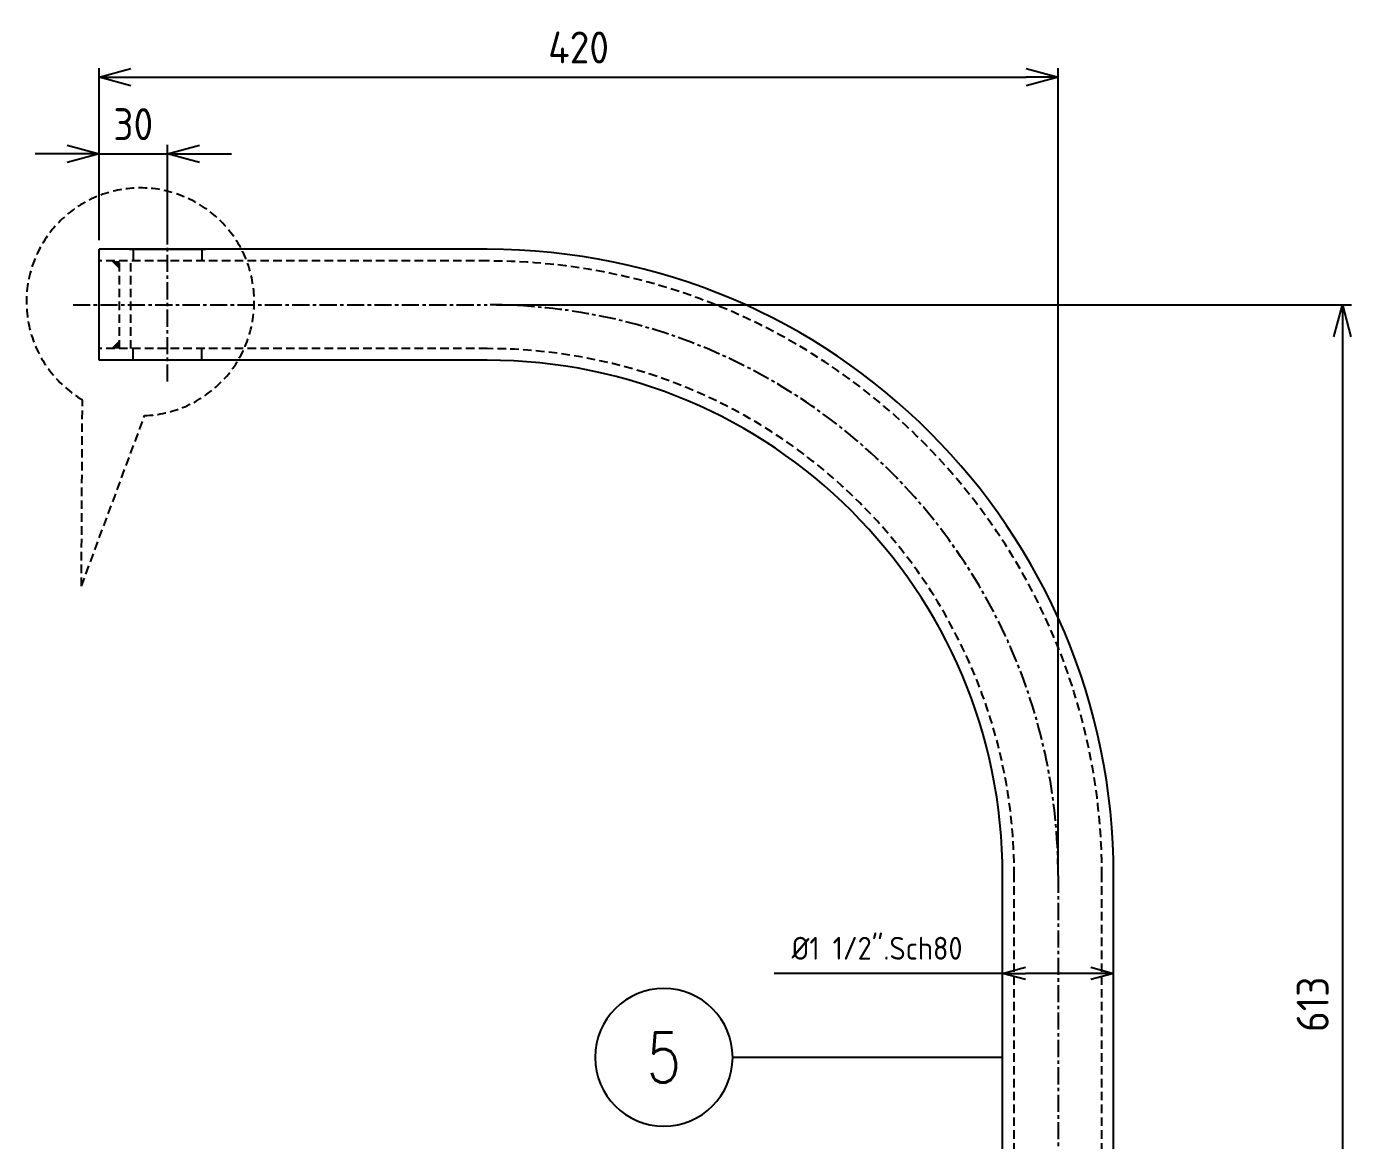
# Model space of a CAD drawing. Header units: millimetres. Extents: x 3163 to 6428, y 469 to 3350.
# Drawn here: x 5789 to 6369, y 2836 to 3324 of the extents above; entities that cross this region are included whole.
import ezdxf
from ezdxf.enums import TextEntityAlignment as Align

# ---------------------------------------------------------------- set-up
doc = ezdxf.new("R2010")
doc.units = ezdxf.units.MM
doc.linetypes.add('CENTER', pattern=[2, 1.25, -0.25, 0.25, -0.25])
doc.linetypes.add('HIDDEN', pattern=[0.375, 0.25, -0.125])
doc.layers.add('AM_5', color=3, linetype='Continuous', lineweight=25)
doc.layers.add('CEN', color=8, linetype='CENTER')
doc.styles.add('DIM', font='romans', dxfattribs={"height": 2.3})
doc.styles.get("Standard").update_dxf_attribs({"font": 'isocp.shx'})
doc.dimstyles.new('AM_ISO$0', dxfattribs={"dimtxt": 3.5, "dimasz": 3.5, "dimexe": 1, "dimexo": 1, "dimgap": 1.5, "dimtad": 1, "dimdec": 0, "dimdsep": 46, "dimtxsty": 'Standard', "dimblk": 'OPEN30', "dimcen": 0, "dimclrd": 3, "dimclre": 3, "dimclrt": 2, "dimadec": 0, "dimazin": 2, "dimtp": 0.1, "dimtm": 0.1, "dimtfac": 0.71, "dimtdec": 0, "dimtmove": 0, "dimatfit": 3, "dimldrblk": 'OPEN30', "dimfxl": 1, "dimlwd": -1, "dimlwe": -1, "dimarcsym": 1})
doc.dimstyles.new('GEN_ISO$0', dxfattribs={"dimscale": 25, "dimtxt": 3.5, "dimasz": 2, "dimexe": 1, "dimexo": 1, "dimgap": 1.5, "dimtad": 1, "dimdec": 0, "dimdsep": 46, "dimtxsty": 'Standard', "dimblk": 'OPEN30', "dimcen": 0, "dimclrd": 3, "dimclre": 3, "dimclrt": 2, "dimadec": 0, "dimazin": 2, "dimtp": 0.1, "dimtm": 0.1, "dimtfac": 0.71, "dimtdec": 0, "dimtmove": 0, "dimatfit": 3, "dimldrblk": 'OPEN30', "dimfxl": 1, "dimlwd": -1, "dimlwe": -1, "dimarcsym": 1})

# ---------------------------------------------------------------- blocks, each defined once
blk = doc.blocks.new('_Open30')
at = {"color": 0, "linetype": 'ByBlock', "lineweight": -2}
for p, q in [((-1, 0.268), (0, 0)), ((0, 0), (-1, -0.268)), ((0, 0), (-1, 0))]:
    blk.add_line(p, q, dxfattribs=at)
blk = doc.blocks.new('*D65')
at = {"layer": 'AM_5', "color": 3, "linetype": 'ByBlock', "transparency": 16777216}
for p, q in [((5820.35, 3230.67), (5820.35, 3306.08)), ((5834.35, 3302.08), (6226.39, 3302.08)), ((6240.39, 2956.37), (6240.39, 3306.08))]:
    blk.add_line(p, q, dxfattribs=at)
at = {"layer": 'DEFPOINTS', "color": 0, "transparency": 16777216}
for p in [(6240.39, 3302.08), (5820.35, 3226.67), (6240.39, 2952.37)]:
    blk.add_point(p, dxfattribs=at)
at = {"layer": 'AM_5', "color": 3, "transparency": 16777216, "xscale": 14, "yscale": 14, "zscale": 14, "rotation": 180}
blk.add_blockref('_Open30', (5820.35, 3302.08), dxfattribs=at)
at = {"layer": 'AM_5', "color": 3, "transparency": 16777216, "xscale": 14, "yscale": 14, "zscale": 14}
blk.add_blockref('_Open30', (6240.39, 3302.08), dxfattribs=at)
at = {"layer": 'AM_5', "color": 2, "transparency": 16777216, "insert": (6030.37, 3315.08), "char_height": 14, "attachment_point": 5, "bg_fill": 3, "box_fill_scale": 1.1, "bg_fill_color": 256, "bg_fill_true_color": 13158600, "bg_fill_transparency": 0}
blk.add_mtext('420', dxfattribs=at)
blk = doc.blocks.new('*D66')
at = {"layer": 'AM_5', "color": 3, "linetype": 'ByBlock', "transparency": 16777216}
for p, q in [((5806.35, 3268.48), (5792.35, 3268.48)), ((5820.35, 3230.67), (5820.35, 3272.48)), ((5820.35, 3268.48), (5850.35, 3268.48)), ((5850.35, 3230.67), (5850.35, 3272.48)), ((5864.35, 3268.48), (5878.35, 3268.48))]:
    blk.add_line(p, q, dxfattribs=at)
at = {"layer": 'DEFPOINTS', "color": 0, "transparency": 16777216}
for p in [(5850.35, 3268.48), (5820.35, 3226.67), (5850.35, 3226.67)]:
    blk.add_point(p, dxfattribs=at)
at = {"layer": 'AM_5', "color": 3, "transparency": 16777216, "xscale": 14, "yscale": 14, "zscale": 14}
blk.add_blockref('_Open30', (5820.35, 3268.48), dxfattribs=at)
at = {"layer": 'AM_5', "color": 3, "transparency": 16777216, "xscale": 14, "yscale": 14, "zscale": 14, "rotation": 180}
blk.add_blockref('_Open30', (5850.35, 3268.48), dxfattribs=at)
at = {"layer": 'AM_5', "color": 2, "transparency": 16777216, "insert": (5835.35, 3281.48), "char_height": 14, "attachment_point": 5, "bg_fill": 3, "box_fill_scale": 1.1, "bg_fill_color": 256, "bg_fill_true_color": 13158600, "bg_fill_transparency": 0}
blk.add_mtext('30', dxfattribs=at)
blk = doc.blocks.new('*D67')
at = {"layer": 'AM_5', "color": 3, "linetype": 'ByBlock', "transparency": 16777216}
for p, q in [((5994.39, 3202.37), (6368.88, 3202.37)), ((6364.88, 3188.37), (6364.88, 2603.54)), ((6268.69, 2589.54), (6368.88, 2589.54))]:
    blk.add_line(p, q, dxfattribs=at)
at = {"layer": 'DEFPOINTS', "color": 0, "transparency": 16777216}
for p in [(5990.39, 3202.37), (6264.69, 2589.54), (6364.88, 2589.54)]:
    blk.add_point(p, dxfattribs=at)
at = {"layer": 'AM_5', "color": 3, "transparency": 16777216, "xscale": 14, "yscale": 14, "zscale": 14}
for p, rotation in [((6364.88, 3202.37), 90), ((6364.88, 2589.54), 270)]:
    blk.add_blockref('_Open30', p, dxfattribs=dict(at, rotation=rotation))
at = {"layer": 'AM_5', "color": 2, "transparency": 16777216, "insert": (6351.88, 2895.96), "char_height": 14, "attachment_point": 5, "rotation": 90, "bg_fill": 3, "box_fill_scale": 1.1, "bg_fill_color": 256, "bg_fill_true_color": 13158600, "bg_fill_transparency": 0}
blk.add_mtext('613', dxfattribs=at)
blk = doc.blocks.new('*D72')
at = {"layer": 'AM_5', "color": 3, "linetype": 'ByBlock', "transparency": 16777216}
for p, q in [((6216.09, 2856.53), (6216.09, 2913.52)), ((6264.69, 2856.53), (6264.69, 2913.52)), ((6216.09, 2909.52), (6116.08, 2909.52)), ((6254.69, 2909.52), (6226.09, 2909.52))]:
    blk.add_line(p, q, dxfattribs=at)
at = {"layer": 'DEFPOINTS', "color": 0, "transparency": 16777216}
for p in [(6264.69, 2909.52), (6216.09, 2852.53), (6264.69, 2852.53)]:
    blk.add_point(p, dxfattribs=at)
at = {"layer": 'AM_5', "color": 3, "transparency": 16777216, "xscale": 10, "yscale": 10, "zscale": 10, "rotation": 180}
blk.add_blockref('_Open30', (6216.09, 2909.52), dxfattribs=at)
at = {"layer": 'AM_5', "color": 3, "transparency": 16777216, "xscale": 10, "yscale": 10, "zscale": 10}
blk.add_blockref('_Open30', (6264.69, 2909.52), dxfattribs=at)
at = {"layer": 'AM_5', "color": 2, "transparency": 16777216, "insert": (6161.08, 2920.52), "char_height": 10, "attachment_point": 5}
blk.add_mtext('%%C1 1/2".Sch80', dxfattribs=at)
blk = doc.blocks.new('itno')
blk.add_circle((0, 0), 5.5)
at = {"color": 2, "style": 'DIM', "width": 0.8}
blk.add_attdef('PART_NO', text='', height=4, dxfattribs=at).set_placement((0, 0), align=Align.MIDDLE)

msp = doc.modelspace()

# ---------------------------------------------------------------- linework, layer by layer
at = {"color": 4, "linetype": 'Continuous'}
for p, q in [((5990.387, 3226.67), (5820.347, 3226.67)), ((5820.347, 3178.07), (5820.347, 3226.67)), ((5990.387, 3178.07), (5820.347, 3178.07)), ((6216.087, 2774.543), (6216.087, 2952.37)), ((6264.687, 2774.543), (6264.687, 2952.461))]:
    msp.add_line(p, q, dxfattribs=at)
at = {"color": 4}
for p, q in [((5833.547, 3226.67), (5867.147, 3226.67)), ((5835.347, 3226.67), (5835.347, 3221.57)), ((5865.347, 3226.67), (5865.347, 3221.57)), ((5835.347, 3178.07), (5835.347, 3183.17)), ((5865.347, 3178.07), (5865.347, 3183.17))]:
    msp.add_line(p, q, dxfattribs=at)
at = {"color": 8, "linetype": 'HIDDEN', "ltscale": 15}
for p, q in [((5990.387, 3221.57), (5820.347, 3221.57)), ((5829.347, 3183.17), (5829.347, 3221.57)), ((5834.347, 3183.17), (5834.347, 3221.57)), ((5990.387, 3183.17), (5820.347, 3183.17)), ((5812.65, 3079.178), (5813.079, 3160.745)), ((5812.65, 3079.178), (5840.339, 3153.839)), ((6221.187, 2589.543), (6221.187, 2952.37)), ((6259.587, 2589.543), (6259.587, 2952.37))]:
    msp.add_line(p, q, dxfattribs=at)
msp.add_line((6216.087, 2872.737), (6097.861, 2872.737))
for centre, radius, start, end in [((5838.458, 3203.675), 49.871, 272.16195, 239.409419), ((5990.387, 2952.37), 269.2, 0, 90), ((5990.387, 2952.37), 230.8, 0, 90)]:
    msp.add_arc(centre, radius, start, end, dxfattribs=at)
at = {"color": 4, "linetype": 'Continuous'}
for radius in [274.3, 225.7]:
    msp.add_arc((5990.387, 2952.37), radius, 0, 90, dxfattribs=at)
at = {"color": 8, "linetype": 'HIDDEN', "ltscale": 15}
for points in [[(5829.347, 3221.57), (5829.347, 3217.82), (5825.597, 3221.57)], [(5829.347, 3183.17), (5829.347, 3186.92), (5825.597, 3183.17)]]:
    msp.add_solid(points, dxfattribs=at)
at = {"layer": 'CEN', "color": 8, "linetype": 'CENTER', "ltscale": 6}
for p, q in [((5850.347, 3168.748), (5850.347, 3237.303)), ((5808.975, 3202.37), (5990.387, 3202.37)), ((6240.387, 2952.37), (6240.387, 2586.906))]:
    msp.add_line(p, q, dxfattribs=at)
msp.add_arc((5990.387, 2952.37), 250, 0, 90, dxfattribs=at)

# ---------------------------------------------------------------- next in the draw order: dimensions: what is measured, and where the dimension line sits
at = {"layer": 'AM_5'}
dim = msp.add_linear_dim(base=(6240.387, 3302.082), p1=(5820.347, 3226.67), p2=(6240.387, 2952.37), dimstyle='AM_ISO$0', override={"dimscale": 4, "dimtdec": 2, "dimtfill": 1}, dxfattribs=at)
dim.commit()
dim.dimension.update_dxf_attribs({"geometry": '*D65', "text_midpoint": (6030.367, 3315.083)})

# ---------------------------------------------------------------- next in the draw order: dimensions: what is measured, and where the dimension line sits
dim = msp.add_linear_dim(base=(5850.347, 3268.481), p1=(5820.347, 3226.67), p2=(5850.347, 3226.67), dimstyle='AM_ISO$0', override={"dimscale": 4, "dimtdec": 2, "dimtfill": 1}, dxfattribs=at)
dim.commit()
dim.dimension.update_dxf_attribs({"geometry": '*D66', "text_midpoint": (5835.347, 3281.481)})
dim = msp.add_linear_dim(base=(6364.884, 2589.543), p1=(5990.387, 3202.37), p2=(6264.687, 2589.543), angle=90, dimstyle='AM_ISO$0', override={"dimscale": 4, "dimtdec": 2, "dimtfill": 1}, dxfattribs=at)
dim.commit()
dim.dimension.update_dxf_attribs({"geometry": '*D67', "text_midpoint": (6351.884, 2895.956)})

# ---------------------------------------------------------------- next in the draw order: block references
at = {"color": 4}
ref = msp.add_blockref('itno', (6067.727, 2872.737), dxfattribs=dict(at, xscale=-5.478896103896163, yscale=5.478896103896853, zscale=5.478896103896987))
ref.add_attrib('PART_NO', '5', dxfattribs={"color": 2, "height": 21.916, "style": 'DIM', "width": 0.8}).set_placement((6067.727, 2872.737), align=Align.MIDDLE)

# ---------------------------------------------------------------- next in the draw order: dimensions: what is measured, and where the dimension line sits
at = {"layer": 'AM_5'}
dim = msp.add_linear_dim(base=(6264.687, 2909.521), p1=(6216.087, 2852.529), p2=(6264.687, 2852.529), text='%%C1 1/2".Sch80', dimstyle='GEN_ISO$0', override={"dimscale": 4, "dimtxt": 2.5, "dimasz": 2.5}, dxfattribs=at)
dim.commit()
dim.dimension.update_dxf_attribs({"geometry": '*D72', "text_midpoint": (6161.083, 2909.521), "dimtype": 160})

doc.saveas('drawing.dxf')
